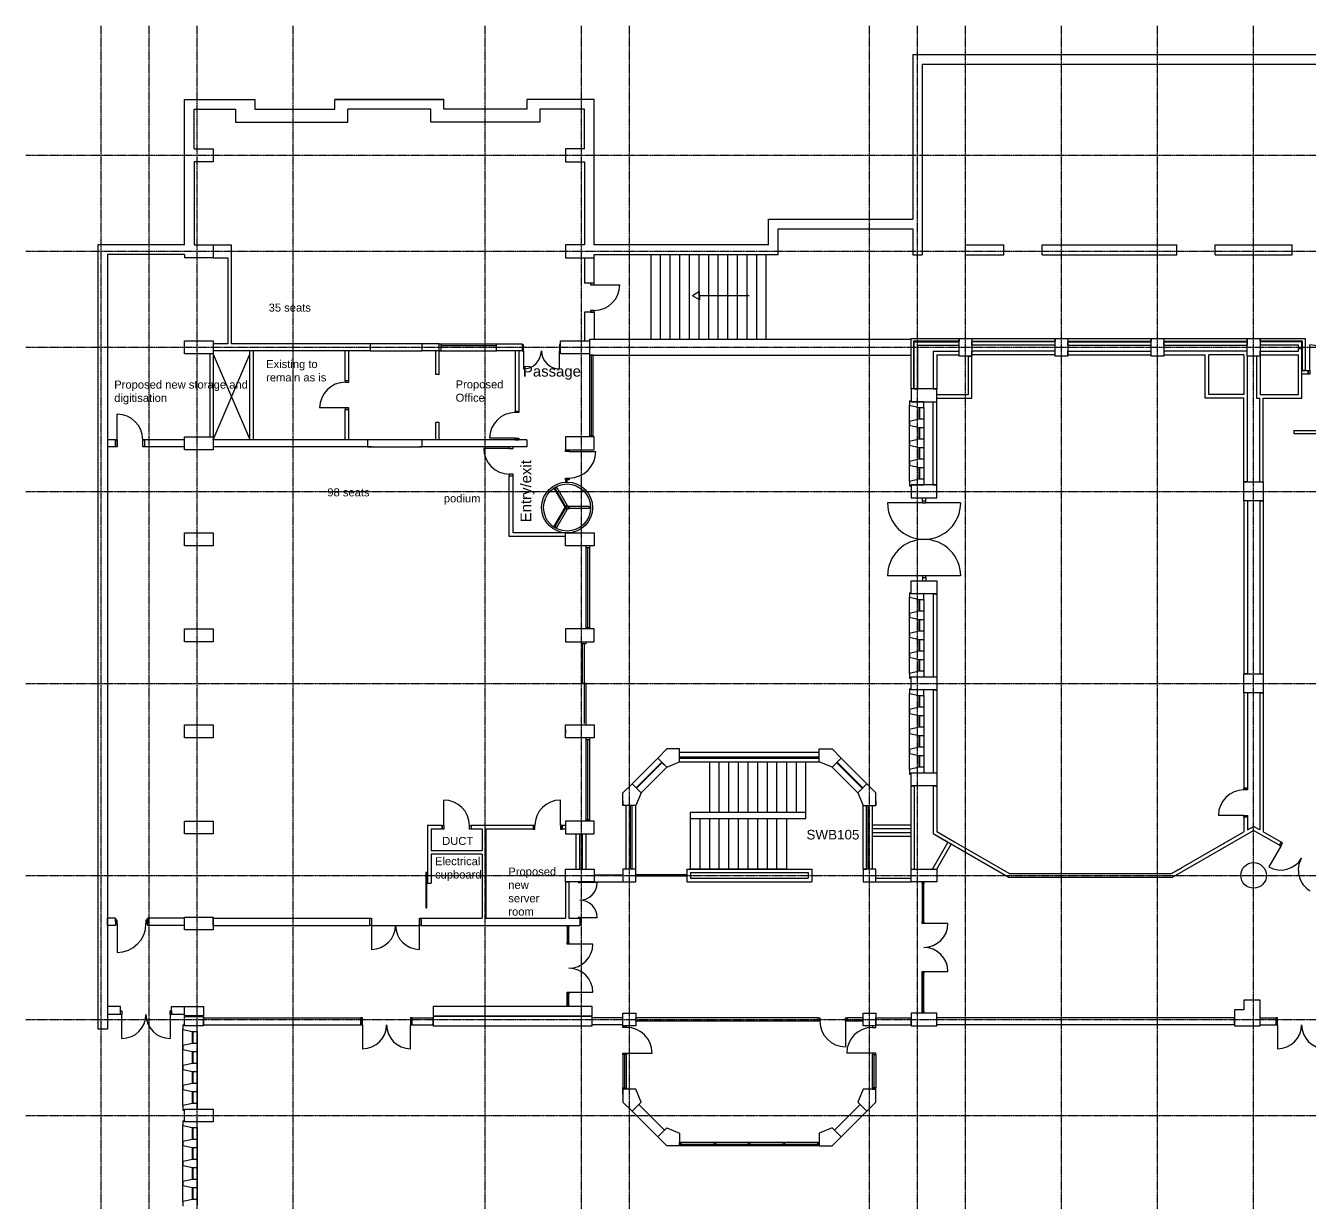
# Model space of a CAD drawing. Header units: millimetres. Extents: x -58291 to 85267, y -25390 to 67826.
# Drawn here: x -52891 to -12762, y 31031 to 67826 of the extents above; entities that cross this region are included whole.
import ezdxf

# ---------------------------------------------------------------- set-up
doc = ezdxf.new("R2010")
doc.units = ezdxf.units.MM
doc.linetypes.add('PCENTRE', pattern=[50.8, 31.75, -6.35, 6.35, -6.35])
for name, color, linetype in [('BL', 8, 'Continuous'), ('Boundaries_and_building_grids', 140, 'Continuous'), ('BRICK_WALLS_P4', 1, 'Continuous'), ('COLUMNS_P5', 3, 'Continuous'), ('DR', 8, 'Continuous'), ('LIFTS AND STAIRS', 8, 'Continuous'), ('TEXT', 2, 'Continuous'), ('WA', 6, 'Continuous'), ('WA_EXT', 7, 'Continuous'), ('WN', 4, 'Continuous')]:
    doc.layers.add(name, color=color, linetype=linetype)
doc.layers.get('0').off()
doc.styles.add('arial', font='arial.ttf')
doc.styles.add('Arial1', font='arial.ttf')

# ---------------------------------------------------------------- blocks, each defined once
blk = doc.blocks.new('turnstile')
for p, q in [((-414, 607), (-64, 0)), ((-376, 591), (-52, 30)), ((-324, 621), (0, 60)), ((-414, -607), (-64, 0)), ((699, 30), (52, 30)), ((-376, -591), (-52, -30)), ((-324, -621), (0, -60)), ((699, -30), (52, -30))]:
    blk.add_line(p, q)
for radius in [795, 735, 60, 34.6]:
    blk.add_circle((0, 0), radius)
for start, end in [(117.5441, 122.4566), (357.5437, 2.4563), (237.5435, 242.4559)]:
    blk.add_arc((0, 0), 700, start, end)

msp = doc.modelspace()

# ---------------------------------------------------------------- linework, layer by layer
at = {"layer": 'BL', "linetype": 'Continuous'}
for p, q in [((-47033, 54886), (-45888, 57561)), ((-47033, 57561), (-45888, 54901))]:
    msp.add_line(p, q, dxfattribs=at)
at = {"layer": 'Boundaries_and_building_grids', "color": 140, "linetype": 'PCENTRE', "lineweight": -3}
for p, q in [((-50533, -17978), (-50533, 67826)), ((-49033, -17978), (-49033, 67826)), ((-47533, -17978), (-47533, 67826)), ((-44533, -17978), (-44533, 67826)), ((-38533, -17978), (-38533, 67826)), ((-35533, -17978), (-35533, 67826)), ((-34033, -17978), (-34033, 67826)), ((-26533, -17978), (-26533, 67826)), ((-25033, -17978), (-25033, 67826)), ((-23533, -17978), (-23533, 67826)), ((-20533, -17978), (-20533, 67826)), ((-17533, -17978), (-17533, 67826)), ((-14533, -17978), (-14533, 67826)), ((-52891, 63776), (50767, 63776)), ((-52891, 60776), (50767, 60776)), ((-52891, 57776), (50767, 57776)), ((-52891, 53276), (50767, 53276)), ((-52891, 47276), (50767, 47276)), ((-52891, 41276), (85267, 41276)), ((-52891, 36776), (85267, 36776)), ((-52891, 33776), (85267, 33776))]:
    msp.add_line(p, q, dxfattribs=at)
at = {"layer": 'BRICK_WALLS_P4', "linetype": 'Continuous'}
for p, q in [((-47033, 60976), (-46468, 60976)), ((-47033, 60976), (-47033, 60576)), ((-46468, 60976), (-46468, 57886)), ((-47033, 60576), (-46578, 60576)), ((-46578, 60576), (-46578, 57886)), ((-35433, 60576), (-35433, 59779)), ((-35133, 59779), (-35133, 60576)), ((-35133, 59779), (-35433, 59779)), ((-35133, 58879), (-35433, 58879)), ((-35433, 58879), (-35433, 57976)), ((-35133, 58879), (-35133, 58026)), ((-47933, 57721), (-47933, 57831)), ((-47033, 57886), (-47033, 57666)), ((-46578, 57886), (-47033, 57886)), ((-42132, 57886), (-46468, 57886)), ((-40513, 57886), (-40513, 57666)), ((-39973, 57886), (-40513, 57886)), ((-39973, 57666), (-39973, 57886)), ((-38183, 57886), (-37383, 57886)), ((-38183, 57666), (-38183, 57886)), ((-37383, 57886), (-37383, 57666)), ((-47143, 57576), (-47143, 54976)), ((-42132, 57666), (-47033, 57666)), ((-47033, 57576), (-47033, 54976)), ((-45888, 54901), (-45888, 57666)), ((-45778, 54901), (-45778, 57666)), ((-42908, 56733), (-42908, 57666)), ((-42798, 56733), (-42798, 57666)), ((-39973, 57666), (-40513, 57666)), ((-40083, 56931), (-40083, 57666)), ((-39973, 56931), (-39973, 57666)), ((-37383, 57666), (-38183, 57666)), ((-24543, 57653), (-23733, 57653)), ((-24543, 57653), (-24543, 56476)), ((-24433, 57543), (-23733, 57543)), ((-24433, 57543), (-24433, 56476)), ((-23733, 57543), (-23733, 57653)), ((-23443, 57501), (-23333, 57501)), ((-23443, 56301), (-23443, 57501)), ((-23333, 57543), (-23333, 57653)), ((-20733, 57653), (-23333, 57653)), ((-20733, 57543), (-23333, 57543)), ((-23333, 56191), (-23333, 57501)), ((-20733, 57543), (-20733, 57653)), ((-20333, 57543), (-20333, 57653)), ((-20333, 57653), (-17733, 57653)), ((-20333, 57543), (-17733, 57543)), ((-17733, 57543), (-17733, 57653)), ((-14733, 57653), (-17333, 57653)), ((-17333, 57653), (-17333, 57543)), ((-17333, 57543), (-16043, 57543)), ((-16043, 56191), (-16043, 57543)), ((-14833, 57543), (-15933, 57543)), ((-15933, 56301), (-15933, 57543)), ((-14833, 57543), (-14833, 56301)), ((-14733, 57501), (-14733, 57653)), ((-14723, 57501), (-14733, 57501)), ((-14723, 53576), (-14723, 57501)), ((-14443, 57501), (-14443, 56191)), ((-14333, 57501), (-14443, 57501)), ((-14333, 57653), (-13133, 57653)), ((-14333, 57543), (-14333, 57653)), ((-14333, 57543), (-13133, 57543)), ((-14333, 57501), (-14333, 56301)), ((-13133, 57653), (-13133, 57737)), ((-13133, 57737), (-13023, 57737)), ((-13133, 56301), (-13133, 57543)), ((-13023, 56191), (-13023, 57737)), ((-13023, 56941), (-13023, 57051)), ((-13023, 57051), (-12828, 57051)), ((-12828, 57051), (-12828, 56941)), ((-42798, 56733), (-42908, 56733)), ((-39973, 56931), (-40083, 56931)), ((-12828, 56941), (-13023, 56941)), ((-24543, 56476), (-24433, 56476)), ((-24433, 56191), (-24433, 56301)), ((-24433, 56301), (-23443, 56301)), ((-24433, 56191), (-23333, 56191)), ((-14833, 56191), (-16043, 56191)), ((-14833, 56301), (-15933, 56301)), ((-14833, 53576), (-14833, 56191)), ((-14443, 56191), (-14343, 56191)), ((-14343, 53576), (-14343, 56191)), ((-14333, 56301), (-13133, 56301)), ((-14233, 53576), (-14233, 56191)), ((-14233, 56191), (-13023, 56191)), ((-42798, 55833), (-42908, 55833)), ((-42908, 54886), (-42908, 55833)), ((-42798, 54886), (-42798, 55833)), ((-24543, 56076), (-24433, 56076)), ((-24543, 53476), (-24543, 56076)), ((-24433, 53476), (-24433, 56076)), ((-39973, 55431), (-40083, 55431)), ((-40083, 54886), (-40083, 55431)), ((-39973, 54886), (-39973, 55431)), ((-13267, 55075), (-13267, 55185)), ((-13267, 55181), (-11733, 55181)), ((-10578, 55071), (-13267, 55071)), ((-50033, 54886), (-50333, 54886)), ((-50033, 54666), (-50333, 54666)), ((-47933, 54886), (-49233, 54886)), ((-47933, 54666), (-49233, 54666)), ((-42082, 54886), (-47033, 54886)), ((-42082, 54666), (-47033, 54666)), ((-37233, 54666), (-40582, 54666)), ((-37233, 54886), (-40513, 54886)), ((-37233, 54886), (-37233, 54666)), ((-24543, 53476), (-24433, 53476)), ((-14723, 53576), (-14833, 53576)), ((-14343, 53576), (-14233, 53576)), ((-14833, 52976), (-14833, 47576)), ((-14723, 52976), (-14833, 52976)), ((-14723, 52976), (-14723, 47576)), ((-14343, 52976), (-14343, 47576)), ((-14343, 52976), (-14233, 52976)), ((-14233, 52976), (-14233, 47576)), ((-24543, 50076), (-24543, 47476)), ((-24543, 50076), (-24433, 50076)), ((-24433, 50076), (-24433, 47476)), ((-24543, 47476), (-24433, 47476)), ((-14723, 47576), (-14833, 47576)), ((-14343, 47576), (-14233, 47576)), ((-24543, 47076), (-24433, 47076)), ((-24543, 47076), (-24543, 44476)), ((-24433, 47076), (-24433, 44476)), ((-14833, 46976), (-14833, 44000)), ((-14723, 46976), (-14833, 46976)), ((-14723, 46976), (-14723, 44000)), ((-14343, 46976), (-14233, 46976)), ((-14343, 46976), (-14343, 42700)), ((-14233, 46976), (-14233, 42636)), ((-36033, 45831), (-36033, 45721)), ((-32466, 45126), (-28100, 45126)), ((-32466, 44986), (-28100, 44986)), ((-32466, 44936), (-28100, 44936)), ((-32466, 44826), (-32466, 44936)), ((-32466, 44826), (-28100, 44826)), ((-28100, 44826), (-28100, 44936)), ((-24543, 44476), (-24433, 44476)), ((-25233, 41476), (-25233, 44076)), ((-25233, 44076), (-25123, 44076)), ((-25123, 41476), (-25123, 44076)), ((-24543, 44076), (-24543, 42573)), ((-24543, 44076), (-24433, 44076)), ((-24433, 44076), (-24433, 42636)), ((-14723, 44000), (-14833, 44000)), ((-34233, 43609), (-34233, 43476)), ((-34133, 41476), (-34133, 43459)), ((-33993, 41476), (-33993, 43459)), ((-33943, 41476), (-33943, 43459)), ((-33833, 43459), (-33943, 43459)), ((-33833, 41476), (-33833, 43459)), ((-26733, 41476), (-26733, 43459)), ((-26733, 43459), (-26623, 43459)), ((-26623, 41476), (-26623, 43459)), ((-26573, 41476), (-26573, 43459)), ((-26433, 41476), (-26433, 43459)), ((-26333, 43609), (-26333, 43476)), ((-14833, 43100), (-14833, 42636)), ((-14723, 43100), (-14833, 43100)), ((-14723, 43100), (-14723, 42700)), ((-39880, 42831), (-40338, 42831)), ((-40338, 42831), (-40338, 41036)), ((-39880, 42721), (-40228, 42721)), ((-40228, 42721), (-40228, 42046)), ((-39880, 42831), (-39880, 42721)), ((-36985, 42831), (-38980, 42831)), ((-38980, 42831), (-38980, 42721)), ((-38522, 42831), (-38980, 42831)), ((-38632, 42721), (-38980, 42721)), ((-38632, 42721), (-38632, 42046)), ((-36985, 42721), (-38522, 42721)), ((-38522, 42721), (-38522, 39936)), ((-37035, 42831), (-37035, 42721)), ((-36033, 42831), (-36185, 42831)), ((-36033, 42721), (-36185, 42721)), ((-36135, 42831), (-36135, 42721)), ((-35693, 42576), (-35583, 42576)), ((-35693, 41476), (-35693, 42576)), ((-35583, 41476), (-35583, 42576)), ((-35493, 42576), (-35383, 42576)), ((-35493, 41476), (-35493, 42576)), ((-35383, 41476), (-35383, 42576)), ((-26433, 42852), (-25233, 42852)), ((-26433, 42742), (-25233, 42742)), ((-26433, 42614), (-25233, 42614)), ((-22201, 41221), (-24543, 42573)), ((-24081, 42306), (-24543, 42573)), ((-22172, 41331), (-24433, 42636)), ((-23874, 42313), (-24433, 42636)), ((-17094, 41331), (-14833, 42636)), ((-17064, 41221), (-14533, 42682)), ((-14723, 42700), (-14533, 42809)), ((-14343, 42700), (-14533, 42809)), ((-13729, 42218), (-14533, 42682)), ((-13674, 42313), (-14233, 42636)), ((-26433, 42504), (-25233, 42504)), ((-24561, 41476), (-24081, 42306)), ((-24433, 41476), (-23985, 42251)), ((-23929, 42218), (-23985, 42251)), ((-13729, 42218), (-13674, 42313)), ((-38632, 42046), (-40228, 42046)), ((-38632, 41936), (-40228, 41936)), ((-40228, 41936), (-40228, 41036)), ((-38632, 41936), (-38632, 39936)), ((-35693, 41476), (-35583, 41476)), ((-35493, 41476), (-35383, 41476)), ((-33833, 41476), (-33943, 41476)), ((-32233, 41476), (-32233, 41076)), ((-32233, 41476), (-28333, 41476)), ((-32123, 41366), (-28443, 41366)), ((-32123, 41366), (-32123, 41186)), ((-28443, 41366), (-28443, 41186)), ((-28333, 41476), (-28333, 41076)), ((-26733, 41476), (-26623, 41476)), ((-25233, 41476), (-25123, 41476)), ((-24561, 41476), (-24433, 41476)), ((-17094, 41331), (-16777, 41513)), ((-17064, 41221), (-16722, 41418)), ((-40338, 41036), (-40228, 41036)), ((-36033, 41076), (-35923, 41076)), ((-36033, 41076), (-36033, 39936)), ((-35923, 41076), (-35923, 39936)), ((-35133, 41296), (-34233, 41296)), ((-35133, 41076), (-34233, 41076)), ((-32233, 41076), (-28333, 41076)), ((-32123, 41186), (-28443, 41186)), ((-26333, 41186), (-25233, 41186)), ((-26333, 41076), (-25233, 41076)), ((-25233, 41076), (-25233, 41186)), ((-22201, 41221), (-17064, 41221)), ((-22172, 41331), (-17094, 41331)), ((-50333, 39716), (-50333, 39936)), ((-50083, 39936), (-50333, 39936)), ((-50083, 39826), (-50083, 39936)), ((-50083, 39936), (-50083, 39716)), ((-49083, 39936), (-49083, 39716)), ((-49083, 39826), (-49083, 39936)), ((-47933, 39936), (-49083, 39936)), ((-47933, 39716), (-47933, 39936)), ((-47033, 39716), (-47033, 39936)), ((-47033, 39936), (-42138, 39936)), ((-42138, 39716), (-42138, 39936)), ((-40538, 39716), (-40538, 39936)), ((-40538, 39936), (-38632, 39936)), ((-38522, 39936), (-36033, 39936)), ((-35923, 39936), (-35583, 39936)), ((-35583, 39936), (-35583, 39716)), ((-50083, 39716), (-50333, 39716)), ((-47933, 39716), (-49083, 39716)), ((-47033, 39716), (-42138, 39716)), ((-40538, 39716), (-35583, 39716)), ((-49933, 37176), (-50333, 37176)), ((-49933, 36931), (-50333, 36931)), ((-49933, 36931), (-49933, 37176)), ((-48333, 36931), (-48333, 37176)), ((-48333, 37176), (-47933, 37176)), ((-47933, 36931), (-48333, 36931)), ((-47933, 36931), (-47933, 37176)), ((-47333, 36611), (-47333, 36831)), ((-47333, 36831), (-42417, 36831)), ((-47333, 36611), (-42417, 36611)), ((-42417, 36611), (-42417, 36831)), ((-40817, 36831), (-40163, 36831)), ((-40817, 36611), (-40817, 36831)), ((-40817, 36611), (-40163, 36611)), ((-40163, 36611), (-40163, 36831)), ((-35193, 36611), (-35193, 36831)), ((-34233, 36831), (-35193, 36831)), ((-34233, 36611), (-35193, 36611)), ((-34233, 36611), (-34233, 36831)), ((-28133, 36831), (-33833, 36831)), ((-33833, 36721), (-33833, 36831)), ((-28133, 36721), (-33833, 36721)), ((-28133, 36721), (-28133, 36831)), ((-27233, 36721), (-27233, 36831)), ((-26733, 36831), (-27233, 36831)), ((-26733, 36721), (-27233, 36721)), ((-26733, 36721), (-26733, 36831)), ((-26333, 36611), (-26333, 36831)), ((-26333, 36831), (-25233, 36831)), ((-26333, 36611), (-25233, 36611)), ((-25233, 36611), (-25233, 36831)), ((-24433, 36611), (-24433, 36831)), ((-15133, 36831), (-24433, 36831)), ((-15133, 36611), (-24433, 36611)), ((-15133, 36611), (-15133, 36831)), ((-14333, 36611), (-14333, 36831)), ((-14333, 36831), (-13833, 36831)), ((-14333, 36611), (-13833, 36611)), ((-13833, 36611), (-13833, 36831)), ((-34233, 34443), (-34233, 34576)), ((-26333, 34443), (-26333, 34576)), ((-33738, 34122), (-32936, 33321)), ((-26828, 34122), (-27629, 33321)), ((-33950, 33910), (-33148, 33109)), ((-27417, 33109), (-26616, 33910)), ((-26616, 33910), (-27417, 33109))]:
    msp.add_line(p, q, dxfattribs=at)
at = {"layer": 'COLUMNS_P5', "linetype": 'Continuous'}
for points in [[(-47933, 57576), (-47933, 57976), (-47033, 57976), (-47033, 57576), (-47933, 57576)], [(-35283, 57976), (-35283, 57576), (-36183, 57576), (-36183, 57976), (-35283, 57976)], [(-23333, 57501), (-23733, 57501), (-23733, 58051), (-23333, 58051), (-23333, 57501)], [(-20333, 57501), (-20733, 57501), (-20733, 58051), (-20333, 58051), (-20333, 57501)], [(-17333, 57501), (-17733, 57501), (-17733, 58051), (-17333, 58051), (-17333, 57501)], [(-14333, 57501), (-14733, 57501), (-14733, 58051), (-14333, 58051), (-14333, 57501)], [(-47933, 54576), (-47933, 54976), (-47033, 54976), (-47033, 54576), (-47933, 54576)], [(-35133, 54576), (-35133, 54976), (-36033, 54976), (-36033, 54576), (-35133, 54576)], [(-14233, 52976), (-14833, 52976), (-14833, 53576), (-14233, 53576), (-14233, 52976)], [(-47933, 51576), (-47933, 51976), (-47033, 51976), (-47033, 51576), (-47933, 51576)], [(-35133, 51976), (-35133, 51576), (-36033, 51576), (-36033, 51976), (-35133, 51976)], [(-47933, 48576), (-47933, 48976), (-47033, 48976), (-47033, 48576), (-47933, 48576)], [(-35133, 48576), (-35133, 48976), (-36033, 48976), (-36033, 48576), (-35133, 48576)], [(-14233, 46976), (-14833, 46976), (-14833, 47576), (-14233, 47576), (-14233, 46976)], [(-47933, 45576), (-47933, 45976), (-47033, 45976), (-47033, 45576), (-47933, 45576)], [(-35133, 45976), (-35133, 45576), (-36033, 45576), (-36033, 45976), (-35133, 45976)], [(-47933, 42576), (-47933, 42976), (-47033, 42976), (-47033, 42576), (-47933, 42576)], [(-35133, 42576), (-35133, 42976), (-36033, 42976), (-36033, 42576), (-35133, 42576)], [(-35133, 41476), (-35133, 41076), (-36033, 41076), (-36033, 41476), (-35133, 41476)], [(-33833, 41476), (-34233, 41476), (-34233, 41076), (-33833, 41076), (-33833, 41476)], [(-26333, 41476), (-26733, 41476), (-26733, 41076), (-26333, 41076), (-26333, 41476)], [(-47933, 39576), (-47933, 39976), (-47033, 39976), (-47033, 39576), (-47933, 39576)], [(-47333, 36886), (-47933, 36886), (-47933, 37176), (-47333, 37176), (-47333, 36886)], [(-35193, 37176), (-40163, 37176), (-40163, 36886), (-35193, 36886), (-35193, 37176)], [(-33833, 36576), (-34233, 36576), (-34233, 36976), (-33833, 36976), (-33833, 36576)], [(-26333, 36576), (-26733, 36576), (-26733, 36976), (-26333, 36976), (-26333, 36576)], [(-47333, 36576), (-47933, 36576), (-47933, 36866), (-47333, 36866), (-47333, 36576)], [(-35193, 36866), (-40163, 36866), (-40163, 36576), (-35193, 36576), (-35193, 36866)], [(-47933, 33576), (-47933, 33976), (-47033, 33976), (-47033, 33576), (-47933, 33576)]]:
    msp.add_lwpolyline(points, dxfattribs=at)
at = {"layer": 'COLUMNS_P5', "linetype": 'Continuous', "lineweight": -3}
for points in [[(-24433, 56476), (-25233, 56476), (-25233, 56076), (-24433, 56076)], [(-25233, 56076), (-24433, 56076), (-24433, 56476), (-25233, 56476)], [(-25233, 53076), (-24433, 53076), (-24433, 53476), (-25233, 53476)], [(-24433, 50076), (-25233, 50076), (-25233, 50476), (-24433, 50476)], [(-24433, 47076), (-25233, 47076), (-25233, 47476), (-24433, 47476)], [(-33148, 44943), (-32866, 44660), (-32466, 44826), (-32466, 45226), (-32866, 45226)], [(-27700, 44660), (-28100, 44826), (-28100, 45226), (-27700, 45226), (-27417, 44943)], [(-24433, 44476), (-24433, 44076), (-25233, 44076), (-25233, 44476)], [(-33667, 43859), (-33833, 43459), (-34233, 43459), (-34233, 43859), (-33950, 44141)], [(-26898, 43859), (-26733, 43459), (-26333, 43459), (-26333, 43859), (-26616, 44141)], [(-24433, 41476), (-24433, 41076), (-25233, 41076), (-25233, 41476)], [(-14333, 37376), (-14833, 37376), (-14833, 37076), (-15133, 37076), (-15133, 36576), (-14333, 36576)], [(-24433, 36976), (-25233, 36976), (-25233, 36576), (-24433, 36576)], [(-33833, 34593), (-34233, 34593), (-34233, 34193), (-33950, 33910), (-33667, 34193)], [(-26333, 34593), (-26733, 34593), (-26898, 34193), (-26616, 33910), (-26333, 34193)], [(-33148, 33109), (-32866, 33391), (-32466, 33226), (-32466, 32826), (-32866, 32826)], [(-27700, 33391), (-28100, 33226), (-28100, 32826), (-27700, 32826), (-27417, 33109)]]:
    msp.add_lwpolyline(points, close=True, dxfattribs=at)
at = {"layer": 'COLUMNS_P5', "linetype": 'Continuous'}
msp.add_circle((-14533, 41276), 400, dxfattribs=at)
at = {"layer": 'DR', "linetype": 'Continuous'}
for p, q in [((-35133, 59729), (-34333, 59729)), ((-12778, 57051), (-12778, 57851)), ((-42908, 55883), (-43708, 55883)), ((-50033, 54886), (-50033, 55686)), ((-50083, 54886), (-50083, 54666)), ((-49183, 54886), (-49183, 54666)), ((-37598, 54886), (-37483, 54886)), ((-24881, 52918), (-25969, 52918)), ((-23684, 52918), (-24771, 52918)), ((-24881, 50633), (-25969, 50633)), ((-23684, 50633), (-24771, 50633)), ((-39830, 42831), (-39830, 43631)), ((-36185, 42831), (-36185, 43631)), ((-14833, 43150), (-15633, 43150)), ((-13686, 42193), (-14061, 41544)), ((-35038, 41051), (-35583, 41051)), ((-35583, 39961), (-35038, 39961)), ((-24083, 39776), (-24833, 39776)), ((-42088, 39716), (-42088, 38966)), ((-42088, 39716), (-40588, 39716)), ((-40588, 38966), (-40588, 39716)), ((-35173, 39126), (-35923, 39126)), ((-24833, 38276), (-24083, 38276)), ((-35923, 37626), (-35173, 37626)), ((-49883, 36181), (-49883, 36931)), ((-48383, 36931), (-48383, 36181)), ((-42367, 36611), (-42367, 35861)), ((-40867, 35861), (-40867, 36611)), ((-27283, 36721), (-27283, 35921)), ((-13783, 36611), (-13783, 35861)), ((-34123, 35726), (-33323, 35726)), ((-26443, 35726), (-27243, 35726))]:
    msp.add_line(p, q, dxfattribs=at)
at = {"layer": 'DR'}
for p, q in [((-37345, 57666), (-37344, 57103)), ((-36219, 57105), (-36220, 57668)), ((-37783, 54616), (-38583, 54616)), ((-37598, 54936), (-38398, 54936)), ((-35913, 54524), (-35082, 54524)), ((-24881, 52968), (-24881, 53076)), ((-24771, 52968), (-24771, 53076)), ((-24826, 52968), (-24881, 52968)), ((-24881, 50583), (-24881, 50476)), ((-24771, 50583), (-24771, 50476)), ((-50033, 39771), (-50033, 38871))]:
    msp.add_line(p, q, dxfattribs=at)
at = {"layer": 'DR', "linetype": 'Continuous'}
for points in [[(-35243, 59779), (-35243, 59729), (-35133, 59729), (-35133, 59779), (-35243, 59779)], [(-35243, 58929), (-35243, 58879), (-35133, 58879), (-35133, 58929), (-35243, 58929)], [(-12828, 57051), (-12778, 57051), (-12778, 56941), (-12828, 56941), (-12828, 57051)], [(-42798, 56683), (-42798, 56733), (-42908, 56733), (-42908, 56683), (-42798, 56683)], [(-42798, 55833), (-42798, 55883), (-42908, 55883), (-42908, 55833), (-42798, 55833)], [(-50083, 54886), (-50033, 54886), (-50033, 54666), (-50083, 54666), (-50083, 54886)], [(-49233, 54886), (-49183, 54886), (-49183, 54666), (-49233, 54666), (-49233, 54886)], [(-24771, 52918), (-24771, 52968), (-24881, 52968), (-24881, 52918), (-24771, 52918)], [(-24771, 50583), (-24771, 50633), (-24881, 50633), (-24881, 50583), (-24771, 50583)], [(-14833, 43950), (-14833, 44000), (-14723, 44000), (-14723, 43950), (-14833, 43950)], [(-14833, 43100), (-14833, 43150), (-14723, 43150), (-14723, 43100), (-14833, 43100)], [(-39880, 42831), (-39830, 42831), (-39830, 42721), (-39880, 42721), (-39880, 42831)], [(-39030, 42831), (-38980, 42831), (-38980, 42721), (-39030, 42721), (-39030, 42831)], [(-36985, 42831), (-37035, 42831), (-37035, 42721), (-36985, 42721), (-36985, 42831)], [(-36135, 42831), (-36185, 42831), (-36185, 42721), (-36135, 42721), (-36135, 42831)], [(-13686, 42193), (-13631, 42288), (-13674, 42313), (-13729, 42218), (-13686, 42193)], [(-35583, 41051), (-35583, 41076), (-35633, 41076), (-35633, 41051), (-35583, 41051)], [(-24883, 41026), (-24883, 41076), (-24833, 41076), (-24833, 41026), (-24883, 41026)], [(-42088, 39936), (-42088, 39716), (-42138, 39716), (-42138, 39936), (-42088, 39936)], [(-40538, 39936), (-40538, 39716), (-40588, 39716), (-40588, 39936), (-40538, 39936)], [(-35583, 39936), (-35583, 39961), (-35633, 39961), (-35633, 39936), (-35583, 39936)], [(-24883, 39776), (-24883, 39826), (-24833, 39826), (-24833, 39776), (-24883, 39776)], [(-35973, 39666), (-35973, 39716), (-35923, 39716), (-35923, 39666), (-35973, 39666)], [(-35973, 39126), (-35973, 39176), (-35923, 39176), (-35923, 39126), (-35973, 39126)], [(-24883, 38226), (-24883, 38276), (-24833, 38276), (-24833, 38226), (-24883, 38226)], [(-35973, 37576), (-35973, 37626), (-35923, 37626), (-35923, 37576), (-35973, 37576)], [(-49933, 36931), (-49933, 37041), (-49883, 37041), (-49883, 36931), (-49933, 36931)], [(-48383, 36931), (-48383, 37041), (-48333, 37041), (-48333, 36931), (-48383, 36931)], [(-35973, 37176), (-35973, 37226), (-35923, 37226), (-35923, 37176), (-35973, 37176)], [(-24883, 36976), (-24883, 37026), (-24833, 37026), (-24833, 36976), (-24883, 36976)], [(-42367, 36611), (-42367, 36831), (-42417, 36831), (-42417, 36611), (-42367, 36611)], [(-40817, 36611), (-40817, 36831), (-40867, 36831), (-40867, 36611), (-40817, 36611)], [(-34123, 36576), (-34123, 36526), (-34233, 36526), (-34233, 36576), (-34123, 36576)], [(-28083, 36721), (-28133, 36721), (-28133, 36831), (-28083, 36831), (-28083, 36721)], [(-27233, 36721), (-27283, 36721), (-27283, 36831), (-27233, 36831), (-27233, 36721)], [(-26443, 36576), (-26443, 36526), (-26333, 36526), (-26333, 36576), (-26443, 36576)], [(-13783, 36611), (-13783, 36831), (-13833, 36831), (-13833, 36611), (-13783, 36611)], [(-34123, 35726), (-34123, 35676), (-34233, 35676), (-34233, 35726), (-34123, 35726)], [(-26443, 35726), (-26443, 35676), (-26333, 35676), (-26333, 35726), (-26443, 35726)], [(-34233, 34593), (-34233, 34643), (-34123, 34643), (-34123, 34593), (-34233, 34593)], [(-26333, 34593), (-26333, 34643), (-26443, 34643), (-26443, 34593), (-26333, 34593)]]:
    msp.add_lwpolyline(points, dxfattribs=at)
at = {"layer": 'DR'}
for points in [[(-37345, 57666), (-37345, 57858), (-37383, 57858), (-37383, 57666), (-37345, 57666)], [(-36183, 57668), (-36183, 57861), (-36220, 57860), (-36220, 57668), (-36183, 57668)], [(-37598, 55736), (-37598, 55786), (-37483, 55786), (-37483, 55736), (-37598, 55736)], [(-37783, 54666), (-37783, 54616), (-37668, 54616), (-37668, 54666), (-37783, 54666)], [(-37598, 54886), (-37598, 54936), (-37483, 54936), (-37483, 54886), (-37598, 54886)], [(-35913, 54576), (-35913, 54524), (-36033, 54524), (-36033, 54576), (-35913, 54576)], [(-37783, 53816), (-37783, 53766), (-37668, 53766), (-37668, 53816), (-37783, 53816)], [(-35913, 53693), (-35913, 53641), (-36033, 53641), (-36033, 53693), (-35913, 53693)], [(-50083, 39771), (-50033, 39771), (-50033, 39881), (-50083, 39881), (-50083, 39771)], [(-49133, 39771), (-49083, 39771), (-49083, 39881), (-49133, 39881), (-49133, 39771)]]:
    msp.add_lwpolyline(points, dxfattribs=at)
msp.add_lwpolyline([(-36033, 53566), (-35978, 53566), (-35978, 53641), (-36033, 53641)], close=True, dxfattribs=at)
at = {"layer": 'DR', "linetype": 'Continuous'}
msp.add_lwpolyline([(-40363, 41368), (-40393, 41368), (-40393, 40268), (-40363, 40268)], close=True, dxfattribs=at)
for centre, radius, start, end in [((-35133, 59729), 800, 270, 0), ((-12778, 57051), 800, 0, 90), ((-42908, 55883), 800, 90, 180), ((-50033, 54886), 800, 0, 90), ((-24826, 52918), 1143, 180, 0), ((-24826, 50633), 1143, 0, 180), ((-14833, 43150), 800, 90, 180), ((-39830, 42831), 800, 0, 90), ((-36185, 42831), 800, 90, 180), ((-13686, 42193), 750, 240, 330), ((-12387, 41443), 750, 149.9999, 240.0002), ((-35583, 41051), 545, 270, 0), ((-35583, 39961), 545, 0, 90), ((-24833, 39776), 750, 270, 0), ((-42088, 39716), 750, 270, 0), ((-40588, 39716), 750, 180, 270), ((-35923, 39126), 750, 270, 0), ((-24833, 38276), 750, 0, 90), ((-35923, 37626), 750, 0, 90), ((-49883, 36931), 750, 270, 0), ((-48383, 36931), 750, 180, 270), ((-42367, 36611), 750, 270, 0), ((-40867, 36611), 750, 180, 270), ((-34123, 35726), 800, 0, 90), ((-27283, 36721), 800, 180, 270), ((-26443, 35726), 800, 90, 180), ((-13783, 36611), 750, 270, 0), ((-12283, 36611), 750, 180, 270)]:
    msp.add_arc(centre, radius, start, end, dxfattribs=at)
at = {"layer": 'DR'}
for centre, radius, start, end in [((-37345, 57666), 562, 270.1089, 0.1089), ((-36220, 57668), 562, 180.1089, 270.1089), ((-37598, 54936), 800, 90, 180), ((-37783, 54616), 800, 180, 270), ((-35913, 54524), 831, 270, 0), ((-50033, 39771), 900, 270, 0)]:
    msp.add_arc(centre, radius, start, end, dxfattribs=at)
at = {"layer": 'LIFTS AND STAIRS', "linetype": 'Continuous'}
for p, q in [((-33366, 60676), (-33366, 58026)), ((-33066, 60676), (-33066, 58026)), ((-32766, 60676), (-32766, 58026)), ((-32466, 60676), (-32466, 58026)), ((-32166, 60676), (-32166, 58026)), ((-31866, 60676), (-31866, 58026)), ((-31566, 60676), (-31566, 58026)), ((-31266, 60676), (-31266, 58026)), ((-30966, 60676), (-30966, 58026)), ((-30666, 60676), (-30666, 58026)), ((-30366, 60676), (-30366, 58026)), ((-30066, 60661), (-30066, 58026)), ((-29766, 60676), (-29766, 58026)), ((-31845, 59517), (-32060, 59389)), ((-31845, 59389), (-31845, 59517)), ((-31845, 59261), (-32060, 59389)), ((-31845, 59389), (-31845, 59261)), ((-30286, 59389), (-31845, 59389)), ((-31523, 43251), (-31523, 44826)), ((-31523, 44826), (-28523, 44826)), ((-31223, 43251), (-31223, 44826)), ((-30923, 43251), (-30923, 44826)), ((-30623, 43251), (-30623, 44826)), ((-30323, 43251), (-30323, 44826)), ((-30023, 43251), (-30023, 44826)), ((-29723, 43251), (-29723, 44826)), ((-29423, 43251), (-29423, 44826)), ((-29123, 44826), (-29123, 43251)), ((-28823, 44826), (-28823, 43251)), ((-28523, 43251), (-28523, 44826)), ((-31823, 41476), (-31823, 43051)), ((-31523, 41476), (-31523, 43051)), ((-31223, 41476), (-31223, 43051)), ((-30923, 41476), (-30923, 43051)), ((-30623, 41476), (-30623, 43051)), ((-30323, 41476), (-30323, 43051)), ((-30023, 41476), (-30023, 43051)), ((-29723, 41476), (-29723, 43051)), ((-29423, 41476), (-29423, 43051))]:
    msp.add_line(p, q, dxfattribs=at)
for points in [[(-32123, 43051), (-32123, 43251), (-28523, 43251)], [(-29123, 41476), (-32123, 41476), (-32123, 43051), (-29123, 43051), (-29123, 41476)], [(-29123, 43051), (-28523, 43051), (-28523, 43251)], [(-32258, 41301), (-32258, 41251), (-33808, 41251), (-33808, 41301), (-32258, 41301)]]:
    msp.add_lwpolyline(points, dxfattribs=at)
at = {"layer": 'WA', "linetype": 'Continuous'}
for p, q in [((-40513, 57886), (-42132, 57886)), ((-42132, 57886), (-42132, 57666)), ((-40513, 57886), (-40513, 57666)), ((-42132, 57666), (-40513, 57666)), ((-37598, 57666), (-37598, 55786)), ((-37483, 57666), (-37483, 55786)), ((-37598, 55786), (-37483, 55786)), ((-42213, 54886), (-42213, 54666)), ((-42213, 54886), (-42213, 54666)), ((-40513, 54886), (-42213, 54886)), ((-42213, 54666), (-40513, 54666)), ((-40513, 54886), (-40513, 54666)), ((-40513, 54886), (-40513, 54666)), ((-37783, 51861), (-37783, 53766)), ((-37783, 53766), (-37668, 53766)), ((-37668, 51976), (-37668, 53766)), ((-36033, 51861), (-37783, 51861)), ((-36033, 51976), (-37668, 51976))]:
    msp.add_line(p, q, dxfattribs=at)
at = {"layer": 'WA_EXT', "linetype": 'Continuous'}
for p, q in [((-25183, 66926), (7917, 66926)), ((-25183, 66926), (-25183, 61776)), ((-24883, 66626), (-24883, 60661)), ((-24883, 66626), (7617, 66626)), ((-47933, 60976), (-47933, 65516)), ((-47933, 65516), (-45733, 65516)), ((-45733, 65516), (-45733, 65216)), ((-43233, 65516), (-39833, 65516)), ((-39833, 65516), (-43233, 65516)), ((-43233, 65216), (-43233, 65516)), ((-43233, 65216), (-43233, 65516)), ((-39833, 65216), (-39833, 65516)), ((-39833, 65216), (-39833, 65516)), ((-37233, 65516), (-37233, 65216)), ((-35133, 65516), (-37233, 65516)), ((-35133, 60976), (-35133, 65516)), ((-47633, 63976), (-47633, 65216)), ((-47633, 65216), (-46333, 65216)), ((-46333, 65216), (-46333, 64816)), ((-45733, 65216), (-45408, 65216)), ((-45733, 65216), (-43233, 65216)), ((-40233, 65216), (-42833, 65216)), ((-42833, 64816), (-42833, 65216)), ((-40233, 64816), (-40233, 65216)), ((-37233, 65216), (-39833, 65216)), ((-37233, 65216), (-37658, 65216)), ((-35433, 65216), (-36833, 65216)), ((-36833, 65216), (-36833, 64816)), ((-35433, 63976), (-35433, 65216)), ((-46333, 64816), (-42833, 64816)), ((-36833, 64816), (-40233, 64816)), ((-47633, 63976), (-47033, 63976)), ((-47033, 63976), (-47033, 63576)), ((-36033, 63976), (-36033, 63576)), ((-35433, 63976), (-36033, 63976)), ((-47633, 63576), (-47633, 60976)), ((-47033, 63576), (-47633, 63576)), ((-36033, 63576), (-35433, 63576)), ((-35433, 63576), (-35433, 60976)), ((-29683, 60976), (-29683, 61776)), ((-29683, 61776), (-25183, 61776)), ((-29383, 61476), (-25183, 61476)), ((-29383, 60676), (-29383, 61476)), ((-25183, 61476), (-25183, 60661)), ((-50633, 60976), (-50633, 36476)), ((-47933, 60976), (-50633, 60976)), ((-50333, 60676), (-50333, 36476)), ((-47933, 60676), (-50333, 60676)), ((-47933, 60676), (-47933, 60576)), ((-47633, 60976), (-47033, 60976)), ((-47033, 60976), (-47033, 60576)), ((-36033, 60976), (-36033, 60576)), ((-35433, 60976), (-36033, 60976)), ((-29683, 60976), (-35133, 60976)), ((-35133, 60676), (-29383, 60676)), ((-35133, 60576), (-35133, 60676)), ((-25183, 60661), (-24883, 60661)), ((-23533, 60976), (-22333, 60976)), ((-23533, 60661), (-23533, 60976)), ((-23533, 60661), (-22333, 60661)), ((-22333, 60661), (-22333, 60976)), ((-21133, 60661), (-21133, 60976)), ((-21133, 60976), (-16933, 60976)), ((-21133, 60661), (-16933, 60661)), ((-16933, 60661), (-16933, 60976)), ((-15733, 60661), (-15733, 60976)), ((-15733, 60976), (-13333, 60976)), ((-15733, 60661), (-13333, 60661)), ((-13333, 60661), (-13333, 60976)), ((-47033, 60576), (-47933, 60576)), ((-36033, 60576), (-35133, 60576)), ((-35283, 58026), (-35283, 57526)), ((-35283, 58026), (-25233, 58026)), ((-25233, 56476), (-25233, 58051)), ((-25233, 58051), (-23733, 58051)), ((-23733, 57971), (-25153, 57971)), ((-25153, 57971), (-25153, 56476)), ((-25133, 56476), (-25133, 57951)), ((-25133, 57951), (-23733, 57951)), ((-25023, 56476), (-25023, 57841)), ((-25023, 57841), (-23733, 57841)), ((-23733, 58051), (-23733, 57971)), ((-23733, 57841), (-23733, 57951)), ((-23333, 58051), (-23333, 57971)), ((-23333, 58051), (-20733, 58051)), ((-23333, 57971), (-20733, 57971)), ((-23333, 57841), (-23333, 57951)), ((-20733, 57951), (-23333, 57951)), ((-20733, 57841), (-23333, 57841)), ((-20733, 58051), (-20733, 57971)), ((-20733, 57841), (-20733, 57951)), ((-20333, 58051), (-17733, 58051)), ((-20333, 58051), (-20333, 57971)), ((-20333, 57971), (-17733, 57971)), ((-20333, 57841), (-20333, 57951)), ((-20333, 57951), (-17733, 57951)), ((-20333, 57841), (-17733, 57841)), ((-17733, 58051), (-17733, 57971)), ((-17733, 57841), (-17733, 57951)), ((-17333, 58051), (-17333, 57971)), ((-17333, 58051), (-14733, 58051)), ((-17333, 57971), (-14733, 57971)), ((-17333, 57841), (-17333, 57951)), ((-17333, 57951), (-14733, 57951)), ((-17333, 57841), (-14733, 57841)), ((-14733, 58051), (-14733, 57971)), ((-14733, 57951), (-14733, 57841)), ((-14333, 57971), (-14333, 58051)), ((-14333, 58051), (-12923, 58051)), ((-13003, 57971), (-14333, 57971)), ((-14333, 57951), (-14333, 57841)), ((-13023, 57951), (-14333, 57951)), ((-13133, 57841), (-14333, 57841)), ((-13133, 57757), (-13133, 57841)), ((-13023, 57757), (-13023, 57951)), ((-13003, 57051), (-13003, 57971)), ((-12923, 58051), (-12923, 57051)), ((-35283, 57526), (-25233, 57526)), ((-13023, 57757), (-13133, 57757)), ((-12923, 57051), (-13003, 57051)), ((-25153, 56476), (-25233, 56476)), ((-25133, 56476), (-25023, 56476)), ((-25283, 56107), (-25233, 56107)), ((-25283, 56107), (-25283, 55965)), ((-25283, 55965), (-24983, 55897)), ((-24983, 55897), (-24833, 55897)), ((-24833, 55897), (-24833, 56076)), ((-24983, 55529), (-25283, 55461)), ((-25283, 55461), (-25283, 55340)), ((-24833, 55529), (-24983, 55529)), ((-24833, 55529), (-24833, 55272)), ((-25283, 55340), (-24983, 55272)), ((-24983, 55272), (-24833, 55272)), ((-24983, 54904), (-25283, 54836)), ((-25283, 54836), (-25283, 54715)), ((-25283, 54715), (-24983, 54647)), ((-24833, 54904), (-24983, 54904)), ((-24983, 54647), (-24833, 54647)), ((-24983, 54279), (-25283, 54211)), ((-25283, 54211), (-25283, 54090)), ((-24833, 54279), (-24983, 54279)), ((-25283, 54090), (-24983, 54022)), ((-24983, 54022), (-24833, 54022)), ((-24983, 53654), (-25283, 53586)), ((-25283, 53586), (-25283, 53444)), ((-25283, 53444), (-25233, 53444)), ((-25233, 53444), (-25233, 53476)), ((-25233, 53476), (-24833, 53476)), ((-24833, 53654), (-24983, 53654)), ((-24833, 53654), (-24833, 53476)), ((-25283, 50107), (-25233, 50107)), ((-25283, 50107), (-25283, 49965)), ((-25283, 49965), (-24983, 49897)), ((-24983, 49897), (-24833, 49897)), ((-24833, 49897), (-24833, 50076)), ((-24983, 49529), (-25283, 49461)), ((-25283, 49461), (-25283, 49340)), ((-24833, 49529), (-24983, 49529)), ((-25283, 49340), (-24983, 49272)), ((-24983, 49272), (-24833, 49272)), ((-24983, 48904), (-25283, 48836)), ((-25283, 48836), (-25283, 48715)), ((-25283, 48715), (-24983, 48647)), ((-24833, 48904), (-24983, 48904)), ((-24983, 48647), (-24833, 48647)), ((-24983, 48279), (-25283, 48211)), ((-25283, 48211), (-25283, 48090)), ((-24833, 48279), (-24983, 48279)), ((-25283, 48090), (-24983, 48022)), ((-24983, 48022), (-24833, 48022)), ((-24983, 47654), (-25283, 47586)), ((-25283, 47586), (-25283, 47444)), ((-25283, 47444), (-25233, 47444)), ((-25233, 47444), (-25233, 47476)), ((-25233, 47476), (-24833, 47476)), ((-24833, 47654), (-24983, 47654)), ((-24833, 47654), (-24833, 47476)), ((-25283, 47107), (-25233, 47107)), ((-25283, 47107), (-25283, 46965)), ((-25283, 46965), (-24983, 46897)), ((-24833, 46897), (-24833, 47076)), ((-24983, 46897), (-24833, 46897)), ((-24983, 46529), (-25283, 46461)), ((-25283, 46461), (-25283, 46340)), ((-25283, 46340), (-24983, 46272)), ((-24833, 46529), (-24983, 46529)), ((-24983, 46272), (-24833, 46272)), ((-24983, 45904), (-25283, 45836)), ((-25283, 45836), (-25283, 45715)), ((-24833, 45904), (-24983, 45904)), ((-25283, 45715), (-24983, 45647)), ((-24983, 45647), (-24833, 45647)), ((-24983, 45279), (-25283, 45211)), ((-25283, 45211), (-25283, 45090)), ((-25283, 45090), (-24983, 45022)), ((-24833, 45279), (-24983, 45279)), ((-24983, 45022), (-24833, 45022)), ((-24983, 44654), (-25283, 44586)), ((-25283, 44586), (-25283, 44444)), ((-24833, 44654), (-24983, 44654)), ((-24833, 44654), (-24833, 44476)), ((-25283, 44444), (-25233, 44444)), ((-25233, 44444), (-25233, 44476)), ((-25233, 44476), (-24833, 44476)), ((-47983, 36607), (-47933, 36607)), ((-47983, 36607), (-47983, 36465)), ((-47533, 36397), (-47533, 36576)), ((-50333, 36476), (-50633, 36476)), ((-47983, 36465), (-47683, 36397)), ((-47683, 36397), (-47533, 36397)), ((-47683, 36029), (-47983, 35961)), ((-47983, 35961), (-47983, 35840)), ((-47983, 35840), (-47683, 35772)), ((-47533, 36029), (-47683, 36029)), ((-47683, 35772), (-47533, 35772)), ((-47683, 35404), (-47983, 35336)), ((-47983, 35336), (-47983, 35215)), ((-47533, 35404), (-47683, 35404)), ((-47983, 35215), (-47683, 35147)), ((-47683, 35147), (-47533, 35147)), ((-47683, 34779), (-47983, 34711)), ((-47983, 34711), (-47983, 34590)), ((-47983, 34590), (-47683, 34522)), ((-47533, 34779), (-47683, 34779)), ((-47683, 34522), (-47533, 34522)), ((-47683, 34154), (-47983, 34086)), ((-47533, 34154), (-47683, 34154)), ((-47533, 34154), (-47533, 33976)), ((-47983, 34086), (-47983, 33944)), ((-47983, 33944), (-47933, 33944)), ((-47933, 33944), (-47933, 33976)), ((-47933, 33976), (-47533, 33976)), ((-47983, 33607), (-47933, 33607)), ((-47983, 33607), (-47983, 33465)), ((-47983, 33465), (-47683, 33397)), ((-47683, 33397), (-47533, 33397)), ((-47533, 33397), (-47533, 33576)), ((-47683, 33029), (-47983, 32961)), ((-47983, 32961), (-47983, 32840)), ((-47533, 33029), (-47683, 33029)), ((-47983, 32840), (-47683, 32772)), ((-47683, 32772), (-47533, 32772)), ((-47683, 32404), (-47983, 32336)), ((-47983, 32336), (-47983, 32215)), ((-47983, 32215), (-47683, 32147)), ((-47533, 32404), (-47683, 32404)), ((-47683, 32147), (-47533, 32147)), ((-47683, 31779), (-47983, 31711)), ((-47983, 31711), (-47983, 31590)), ((-47533, 31779), (-47683, 31779)), ((-47983, 31590), (-47683, 31522)), ((-47683, 31522), (-47533, 31522)), ((-47683, 31154), (-47983, 31086)), ((-47983, 31086), (-47983, 30944)), ((-47533, 31154), (-47683, 31154)), ((-47533, 31154), (-47533, 30976))]:
    msp.add_line(p, q, dxfattribs=at)
for points in [[(-24833, 56076), (-25233, 56076), (-25233, 56107)], [(-24833, 50076), (-25233, 50076), (-25233, 50107)], [(-24833, 47076), (-25233, 47076), (-25233, 47107)], [(-47533, 36576), (-47933, 36576), (-47933, 36607)], [(-47533, 33576), (-47933, 33576), (-47933, 33607)]]:
    msp.add_lwpolyline(points, dxfattribs=at)
at = {"layer": 'WN', "linetype": 'Continuous'}
for p, q in [((-39973, 57886), (-38183, 57886)), ((-39973, 57666), (-39973, 57886)), ((-39923, 57886), (-39923, 57666)), ((-39923, 57831), (-38183, 57831)), ((-39973, 57666), (-38183, 57666)), ((-35273, 54976), (-35273, 57526)), ((-35163, 57526), (-35273, 57526)), ((-35273, 57526), (-35163, 57526)), ((-35218, 55026), (-35218, 57526)), ((-35163, 54976), (-35163, 57526)), ((-25283, 53586), (-25283, 55965)), ((-24983, 55529), (-24983, 55897)), ((-24963, 55529), (-24963, 55897)), ((-24833, 55897), (-24833, 53654)), ((-35273, 55026), (-35163, 55026)), ((-24983, 54904), (-24983, 55272)), ((-24963, 54904), (-24963, 55272)), ((-24833, 55272), (-24833, 54904)), ((-35163, 54976), (-35273, 54976)), ((-24983, 54279), (-24983, 54647)), ((-24963, 54279), (-24963, 54647)), ((-24833, 54647), (-24833, 54279)), ((-24983, 53654), (-24983, 54022)), ((-24963, 53654), (-24963, 54022)), ((-24833, 54022), (-24833, 53654)), ((-35273, 51576), (-35383, 51576)), ((-35383, 48976), (-35383, 51576)), ((-35383, 51526), (-35273, 51526)), ((-35328, 49026), (-35328, 51526)), ((-35273, 48976), (-35273, 51576)), ((-25283, 47586), (-25283, 49965)), ((-24983, 49529), (-24983, 49897)), ((-24963, 49529), (-24963, 49897)), ((-24833, 49897), (-24833, 47654)), ((-35383, 49026), (-35273, 49026)), ((-35273, 48976), (-35383, 48976)), ((-24983, 48904), (-24983, 49272)), ((-24963, 48904), (-24963, 49272)), ((-24833, 49272), (-24833, 48904)), ((-35493, 47276), (-35493, 48576)), ((-35383, 48526), (-35383, 48576)), ((-24983, 48279), (-24983, 48647)), ((-24963, 48279), (-24963, 48647)), ((-24833, 48647), (-24833, 48279)), ((-35493, 48526), (-35383, 48526)), ((-35438, 46026), (-35438, 48526)), ((-24983, 47654), (-24983, 48022)), ((-24963, 47654), (-24963, 48022)), ((-24833, 48022), (-24833, 47654)), ((-35383, 47276), (-35493, 47276)), ((-35383, 45976), (-35383, 47276)), ((-25283, 44586), (-25283, 46965)), ((-24983, 46529), (-24983, 46897)), ((-24963, 46529), (-24963, 46897)), ((-24833, 46897), (-24833, 44654)), ((-24983, 45904), (-24983, 46272)), ((-24963, 45904), (-24963, 46272)), ((-24833, 46272), (-24833, 45904)), ((-35383, 42976), (-35383, 45576)), ((-35273, 45576), (-35383, 45576)), ((-35383, 45526), (-35273, 45526)), ((-35328, 43026), (-35328, 45526)), ((-35273, 42976), (-35273, 45576)), ((-24983, 45279), (-24983, 45647)), ((-24963, 45279), (-24963, 45647)), ((-24833, 45647), (-24833, 45279)), ((-24983, 44654), (-24983, 45022)), ((-24963, 44654), (-24963, 45022)), ((-24833, 45022), (-24833, 44654)), ((-33021, 44816), (-33823, 44014)), ((-33809, 44000), (-33007, 44801)), ((-32993, 44787), (-32866, 44660)), ((-27573, 44787), (-27700, 44660)), ((-26757, 44000), (-27559, 44801)), ((-27544, 44816), (-26743, 44014)), ((-35383, 43026), (-35273, 43026)), ((-35273, 42976), (-35383, 42976)), ((-24883, 41026), (-24883, 39826)), ((-24858, 39826), (-24858, 41026)), ((-24833, 39826), (-24833, 41026)), ((-35973, 39666), (-35973, 39176)), ((-35948, 39176), (-35948, 39666)), ((-35923, 39176), (-35923, 39666)), ((-24883, 37026), (-24883, 38226)), ((-24858, 37026), (-24858, 38226)), ((-24833, 37026), (-24833, 38226)), ((-35973, 37226), (-35973, 37576)), ((-35948, 37226), (-35948, 37576)), ((-35923, 37226), (-35923, 37576)), ((-47983, 34086), (-47983, 36465)), ((-47683, 36029), (-47683, 36397)), ((-47663, 36029), (-47663, 36397)), ((-47533, 36397), (-47533, 34154)), ((-47683, 35404), (-47683, 35772)), ((-47663, 35404), (-47663, 35772)), ((-47533, 35772), (-47533, 35404)), ((-34233, 35676), (-34233, 34643)), ((-34178, 34643), (-34178, 35676)), ((-34123, 34643), (-34123, 35676)), ((-26443, 34643), (-26443, 35676)), ((-26388, 34643), (-26388, 35676)), ((-26333, 35676), (-26333, 34643)), ((-47683, 34779), (-47683, 35147)), ((-47663, 34779), (-47663, 35147)), ((-47533, 35147), (-47533, 34779)), ((-47683, 34154), (-47683, 34522)), ((-47663, 34154), (-47663, 34522)), ((-47533, 34522), (-47533, 34154)), ((-47983, 31086), (-47983, 33465)), ((-47683, 33029), (-47683, 33397)), ((-47663, 33029), (-47663, 33397)), ((-47533, 33397), (-47533, 31154)), ((-28100, 32936), (-32466, 32936)), ((-32466, 32826), (-32466, 32936)), ((-32416, 32826), (-32416, 32936)), ((-31387, 32826), (-31387, 32936)), ((-31337, 32826), (-31337, 32936)), ((-30308, 32826), (-30308, 32936)), ((-30258, 32826), (-30258, 32936)), ((-29229, 32826), (-29229, 32936)), ((-29179, 32826), (-29179, 32936)), ((-28150, 32826), (-28150, 32936)), ((-28100, 32826), (-28100, 32936)), ((-47683, 32404), (-47683, 32772)), ((-47663, 32404), (-47663, 32772)), ((-47533, 32772), (-47533, 32404)), ((-28100, 32826), (-32466, 32826)), ((-32416, 32881), (-31387, 32881)), ((-31422, 32881), (-29314, 32881)), ((-31337, 32881), (-30308, 32881)), ((-30258, 32881), (-28150, 32881)), ((-47683, 31779), (-47683, 32147)), ((-47663, 31779), (-47663, 32147)), ((-47533, 32147), (-47533, 31779)), ((-47683, 31154), (-47683, 31522)), ((-47663, 31154), (-47663, 31522)), ((-47533, 31522), (-47533, 31154))]:
    msp.add_line(p, q, dxfattribs=at)
for points in [[(-32866, 44660), (-33148, 44943), (-33950, 44141), (-33667, 43859), (-32866, 44660)], [(-27700, 44660), (-27417, 44943), (-26616, 44141), (-26898, 43859), (-27700, 44660)]]:
    msp.add_lwpolyline(points, dxfattribs=at)

# ---------------------------------------------------------------- block references
at = {"layer": 'DR'}
msp.add_blockref('turnstile', (-35978, 52771), dxfattribs=at)

# ---------------------------------------------------------------- texts
at = {"layer": 'TEXT', "linetype": 'Continuous', "style": 'arial'}
msp.add_text('SWB105', height=300, dxfattribs=at).set_placement((-28500, 42399))
at = {"layer": 'TEXT', "linetype": 'Continuous', "attachment_point": 1}
for s, insert, char_height, width, style in [('35 seats', (-45301, 59142), 250, 8727.51, 'arial'), ('Existing to remain as is', (-45381, 57378), 250, 2054.35, 'arial'), ('Passage', (-37358, 57196), 333.3, 8727.51, 'arial'), ('Proposed new storage and digitisation', (-50125, 56737), 250, 4231.45, 'arial'), ('Proposed \\POffice', (-39461, 56744), 250, 2748.07, 'Arial1'), ('98 seats', (-43469, 53370), 250, 8727.51, 'arial'), ('podium', (-39829, 53182), 250, 8727.51, 'arial'), ('DUCT', (-39881, 42478), 250, 1175.37, 'arial'), ('Electrical cupboard', (-40105, 41845), 250, 1175.37, 'arial'), ('Proposed new server room', (-37815, 41521), 250, 1175.37, 'arial')]:
    msp.add_mtext(s, dxfattribs=dict(at, insert=insert, char_height=char_height, width=width, style=style))
at = {"layer": 'TEXT', "linetype": 'Continuous', "insert": (-37433, 52311), "char_height": 333.3, "width": 6000.37, "attachment_point": 1, "rotation": 90, "style": 'arial'}
msp.add_mtext('Entry/exit', dxfattribs=at)

doc.saveas('drawing.dxf')
